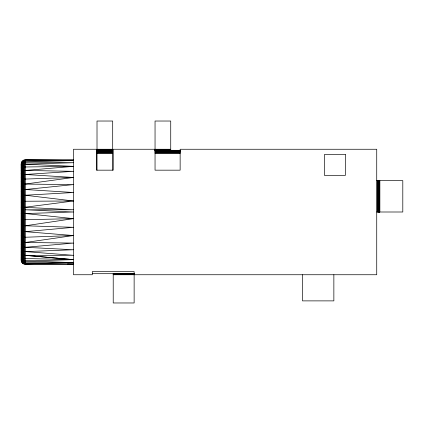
<?xml version="1.0" encoding="UTF-8"?>
<svg xmlns="http://www.w3.org/2000/svg" width="424" height="424" viewBox="0 0 424 424"><rect width="100%" height="100%" fill="white"/><g stroke="black" fill="none" stroke-linecap="round" stroke-linejoin="round"><path stroke-width="0.64" d="M73.485 159.716L25.382 159.811C23.15 159.768 21.163 161.751 21.2 163.982L21.2 260.103M21.2 164.655C21.163 162.429 23.172 160.5 25.382 160.542L73.485 160.468L25.382 161.994C23.214 161.952 21.174 163.786 21.2 165.996M21.2 167.978C21.189 165.8 23.283 164.104 25.382 164.152L73.485 162.705L25.382 161.994M21.2 170.581C21.211 168.439 23.368 166.934 25.382 166.982L73.485 166.356L25.382 170.443C23.474 170.4 21.248 171.672 21.2 173.766M21.2 177.486C21.311 175.457 23.59 174.46 25.382 174.487L73.485 171.323L25.382 170.443M21.2 181.695C21.396 179.749 23.718 179.061 25.382 179.055L73.485 177.46L23.951 184.223L22.181 184.885L21.2 186.322M21.2 191.314C21.709 189.666 23.945 189.613 25.382 189.512L73.485 184.588L25.382 184.09M21.2 196.593L22.181 195.734L24.656 195.273L73.485 192.507L25.382 189.512M21.2 202.094L22.181 201.538L24.656 201.246L73.485 200.987L21.2 207.728M21.2 224.678L22.181 225.388L25.382 225.78L73.485 218.641L25.382 213.548L21.2 213.426M21.2 240.042L22.181 241.611L25.382 242.48L73.485 235.537L23.951 231.557L21.762 230.863L21.2 230.078M25.382 231.647L73.485 227.312L25.382 225.78M21.2 244.468C21.348 246.455 23.654 247.303 25.382 247.293L73.485 243.09L25.382 242.48M21.2 248.438C21.274 250.499 23.532 251.639 25.382 251.607L73.485 249.747L25.382 247.293M73.485 235.537L25.382 237.244L22.181 236.523L21.2 235.225M25.382 213.548L73.485 212L25.382 209.785L73.485 209.779L25.382 207.357M21.2 257.092C21.179 259.287 23.246 261.057 25.382 261.009L73.485 259.642L25.382 255.312L73.485 255.317L25.382 251.607M21.264 260.484L22.695 262.944L25.382 263.919L73.485 262.594L25.382 261.009M73.485 218.641L25.382 219.722L21.2 219.102M73.485 262.594L25.382 262.822C23.193 262.864 21.168 260.972 21.2 258.757M21.2 259.764C20.993 262.117 23.013 264.332 25.382 264.284L73.485 264.094L67.554 263.94M97.011 149.259L112.694 149.259M170.729 149.259L113.219 149.259L113.219 170.172L96.487 170.172L96.487 149.259L73.485 149.259L73.485 274.741L92.305 274.741L92.305 271.604L134.132 271.604L134.132 302.974L113.219 302.974L113.219 273.666M97.011 149.439L112.694 149.439M155.046 149.439L170.729 149.439M97.011 149.619L112.694 149.619M155.046 149.619L170.729 149.619M97.011 149.783L112.694 149.783M155.046 149.783L170.729 149.783M97.011 149.932L112.694 149.932M155.046 149.932L170.729 149.932M97.011 150.059L112.694 150.059M155.046 150.059L170.729 150.059M97.011 150.165L112.694 150.165M155.046 150.165L170.729 150.165M97.011 150.244L112.694 150.244M155.046 150.244L170.729 150.244M97.011 150.308L112.694 150.292M155.046 150.292L180.142 150.308M97.011 150.494L112.694 150.494M155.046 150.494L180.142 150.494M97.011 150.727L112.694 150.727M155.046 150.727L180.142 150.727M97.011 151.039L112.694 151.039M155.046 151.039L180.142 151.039M97.011 151.426L112.694 151.426M155.046 151.426L180.142 151.426M97.011 151.872L112.694 151.872M155.046 151.872L180.142 151.872M97.011 152.37L112.694 152.37M155.046 152.37L180.142 152.37M97.011 152.9L112.694 152.9M155.046 152.9L180.142 152.9M97.011 153.44L112.694 153.44M155.046 153.44L180.142 153.44M376.729 180.629L402.8 180.629L402.8 212L376.729 212M92.305 273.692L134.132 273.692M113.219 273.835L134.132 273.835M113.219 273.941L134.132 273.941M113.219 274.068L134.132 274.068M113.219 274.217L134.132 274.217M113.219 274.381L134.132 274.381M113.219 274.561L134.132 274.561M113.219 274.741L376.729 274.741L376.729 149.259L180.142 149.259L180.142 170.172L155.046 170.172L155.046 121.026L170.729 121.026L170.729 150.334M25.382 263.919L73.485 264.094M73.485 160.468L25.382 159.811L25.382 264.284M25.382 164.152L73.485 166.356M25.382 174.487L73.485 177.46M25.382 195.257L73.485 200.987M21.2 251.893C21.226 254.013 23.421 255.412 25.382 255.365L73.485 259.642L25.382 258.513C23.32 258.566 21.2 256.955 21.2 254.792M379.867 180.629L379.867 212M379.681 180.629L379.681 212M379.507 180.629L379.507 212M379.342 180.629L379.342 212M379.194 180.629L379.194 212M379.061 180.629L379.061 212M378.961 180.629L378.961 212M378.881 180.629L378.833 212L378.77 180.629M378.632 180.629L378.632 212M378.399 180.629L378.399 212M378.086 180.629L378.086 212M377.699 180.629L377.699 212M377.249 180.629L377.249 212M333.858 274.741L333.858 300.881L302.487 300.881L302.487 274.741M112.694 170.172L112.694 121.026L97.011 121.026L97.011 170.172M24.656 159.869L24.656 264.221M23.951 160.06L23.951 264.03M23.294 160.367L23.294 263.723M22.695 160.786L22.695 263.304M22.181 161.3L22.181 262.79M21.762 161.894L21.762 262.191M21.454 162.556L21.454 261.534M21.264 163.261L21.264 260.829M345.359 154.49L324.445 154.49L324.445 175.404L345.359 175.404L345.359 154.49"/></g></svg>
